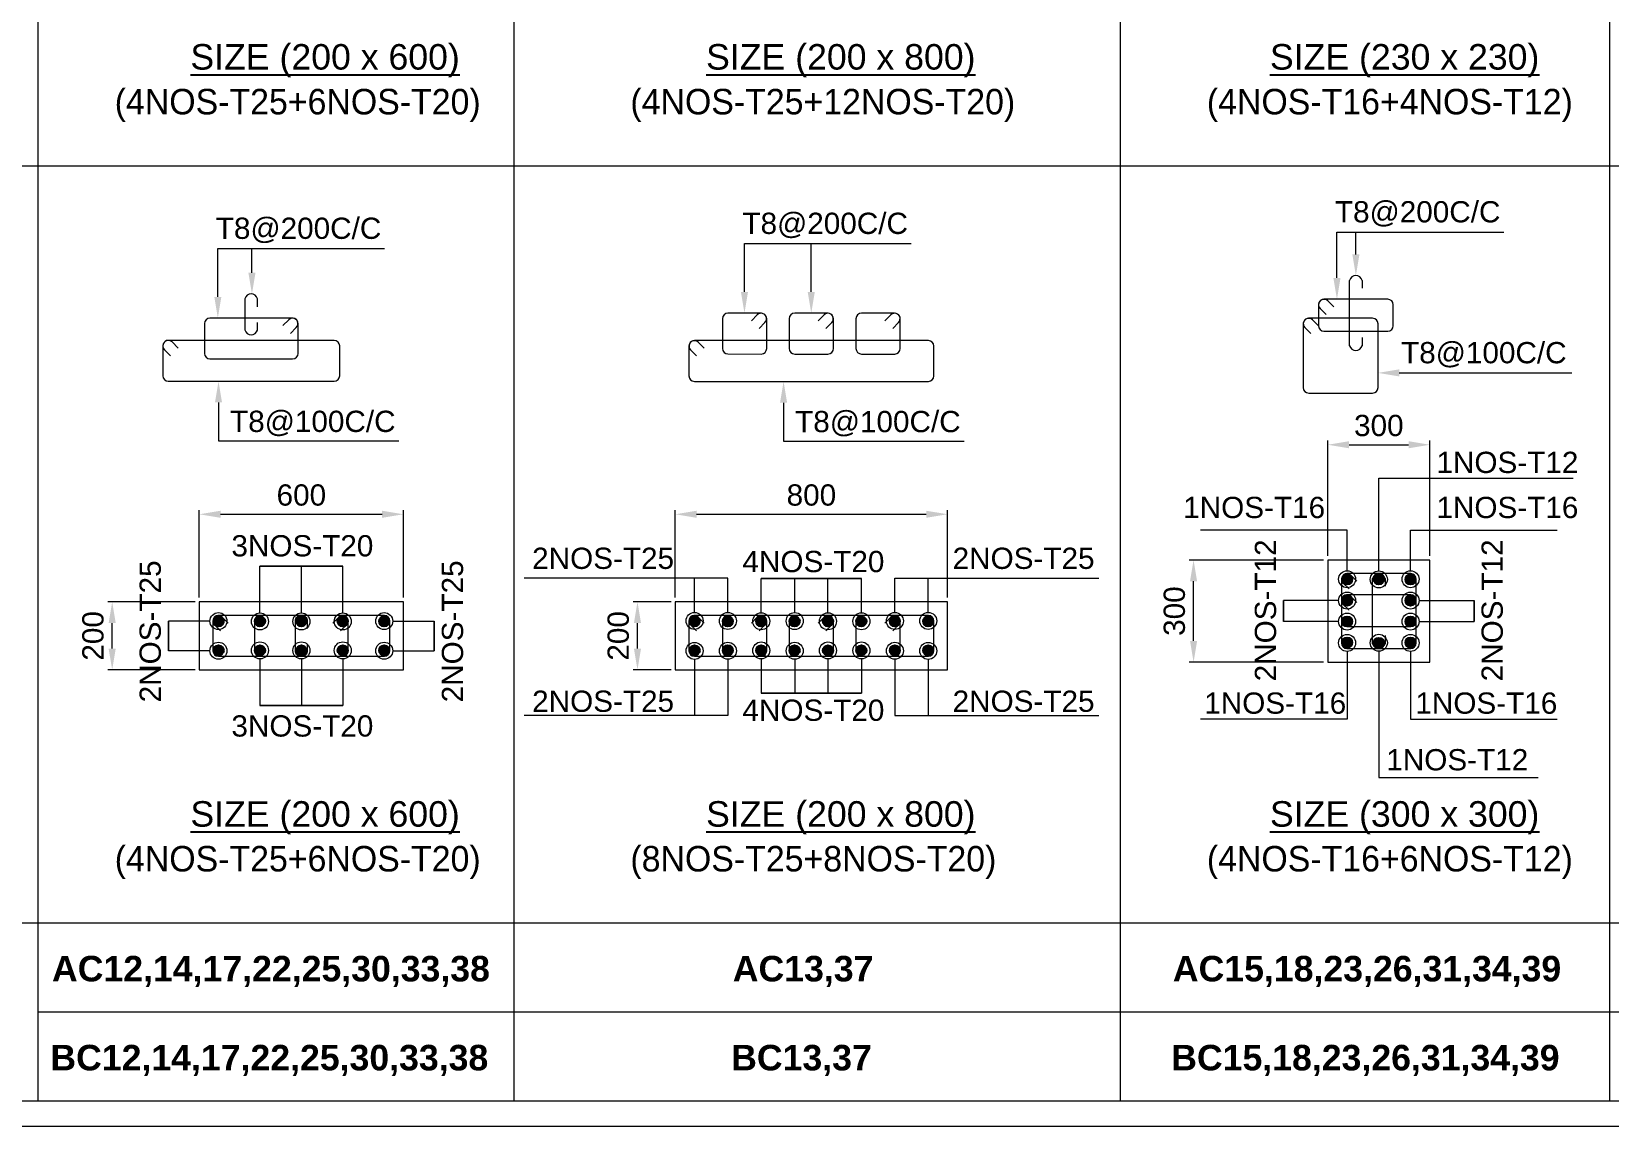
# Model space of a CAD drawing. Header units: metres. Extents: x 21100 to 202285, y -1545145 to -1477211.
# Drawn here: x 137992 to 156544, y -1545145 to -1532269 of the extents above; entities that cross this region are included whole.
import ezdxf

# ---------------------------------------------------------------- set-up
doc = ezdxf.new("R2010")
doc.units = ezdxf.units.M
doc.header["$LTSCALE"] = 15
doc.header["$MEASUREMENT"] = 0
for name, color, linetype, lineweight in [('COLUMN SECTION_ASC', 132, 'Continuous', 9), ('DIMENSION_ASC', 251, 'Continuous', 9), ('LEADER_ASC', 152, 'Continuous', 15), ('SCHEDULED BORDER_ASC', 4, 'Continuous', 18), ('STEEL DIST._ASC', 132, 'Continuous', 25), ('STIRRUPS_ASC', 22, 'Continuous', 5), ('TEXT HEADER_ASC', 7, 'Continuous', 25), ('TEXT SCHEDULE_ASC', 7, 'Continuous', 5), ('TEXT_ASC', 7, 'Continuous', 25), ('VIEWPORT_ASC', 6, 'Continuous', 15)]:
    doc.layers.add(name, color=color, linetype=linetype, lineweight=lineweight)
doc.layers.add('CONC.', color=6, linetype='Continuous')
doc.styles.add('ASC', font='swiss.ttf')
doc.styles.add('ASC_DIMENSION', font='swiss.ttf', dxfattribs={"height": 250})
doc.styles.add('BOLD ASC', font='swissb.ttf', dxfattribs={"height": 300})
doc.styles.add('STANDERD ASC', font='swiss.ttf', dxfattribs={"height": 250})

# ---------------------------------------------------------------- blocks, each defined once
blk = doc.blocks.new('_DotBlank')
at = {"color": 0, "lineweight": -2}
blk.add_line((-0.5, 0), (-1, 0), dxfattribs=at)
blk.add_circle((0, 0), 0.5, dxfattribs=at)

msp = doc.modelspace()

# ---------------------------------------------------------------- hatches: boundary and pattern name
at = {"layer": 'STEEL DIST._ASC'}
h = msp.add_hatch(color=155, dxfattribs=at)
h.dxf.hatch_style = 1
edge = h.paths.add_edge_path()
edge.add_arc((153459.3, -1538712.9), 60, 180, 540)
h = msp.add_hatch(color=155, dxfattribs=at)
h.dxf.hatch_style = 1
edge = h.paths.add_edge_path()
edge.add_arc((153832.2, -1538711.3), 60, 89.99644, 449.99644)
h = msp.add_hatch(color=155, dxfattribs=at)
h.dxf.hatch_style = 1
edge = h.paths.add_edge_path()
edge.add_arc((154205.1, -1538712.9), 60, 0, 360, ccw=False)
h = msp.add_hatch(color=155, dxfattribs=at)
h.dxf.hatch_style = 1
edge = h.paths.add_edge_path()
edge.add_arc((153459.3, -1538960.9), 60, 180, 540)
h = msp.add_hatch(color=155, dxfattribs=at)
h.dxf.hatch_style = 1
edge = h.paths.add_edge_path()
edge.add_arc((154205.1, -1538960.9), 60, 0, 360, ccw=False)
h = msp.add_hatch(color=155, dxfattribs=at)
h.dxf.hatch_style = 1
edge = h.paths.add_edge_path()
edge.add_arc((140191.2, -1539204.6), 60, 180, 540)
h = msp.add_hatch(color=155, dxfattribs=at)
h.dxf.hatch_style = 1
edge = h.paths.add_edge_path()
edge.add_arc((140677.7, -1539204.6), 60, 180, 540)
h = msp.add_hatch(color=155, dxfattribs=at)
h.dxf.hatch_style = 1
edge = h.paths.add_edge_path()
edge.add_arc((141164.1, -1539204.6), 60, 180, 540)
h = msp.add_hatch(color=155, dxfattribs=at)
h.dxf.hatch_style = 1
edge = h.paths.add_edge_path()
edge.add_arc((141650.8, -1539204.6), 60, 180, 540)
h = msp.add_hatch(color=155, dxfattribs=at)
h.dxf.hatch_style = 1
edge = h.paths.add_edge_path()
edge.add_arc((142137, -1539204.6), 60, 0, 360, ccw=False)
h = msp.add_hatch(color=155, dxfattribs=at)
h.dxf.hatch_style = 1
edge = h.paths.add_edge_path()
edge.add_arc((145787.9, -1539204.6), 60, 180, 540)
h = msp.add_hatch(color=155, dxfattribs=at)
h.dxf.hatch_style = 1
edge = h.paths.add_edge_path()
edge.add_arc((146178.1, -1539204.5), 60, 180, 540)
h = msp.add_hatch(color=155, dxfattribs=at)
h.dxf.hatch_style = 1
edge = h.paths.add_edge_path()
edge.add_arc((146570.7, -1539204.6), 60, 180, 540)
h = msp.add_hatch(color=155, dxfattribs=at)
h.dxf.hatch_style = 1
edge = h.paths.add_edge_path()
edge.add_arc((146963.3, -1539204.6), 60, 180, 540)
h = msp.add_hatch(color=155, dxfattribs=at)
h.dxf.hatch_style = 1
edge = h.paths.add_edge_path()
edge.add_arc((147355.9, -1539204.7), 60, 180, 540)
h = msp.add_hatch(color=155, dxfattribs=at)
h.dxf.hatch_style = 1
edge = h.paths.add_edge_path()
edge.add_arc((147748.5, -1539204.6), 60, 180, 540)
h = msp.add_hatch(color=155, dxfattribs=at)
h.dxf.hatch_style = 1
edge = h.paths.add_edge_path()
edge.add_arc((148141.1, -1539204.7), 60, 180, 540)
h = msp.add_hatch(color=155, dxfattribs=at)
h.dxf.hatch_style = 1
edge = h.paths.add_edge_path()
edge.add_arc((148533.7, -1539204.6), 60, 0, 360, ccw=False)
h = msp.add_hatch(color=155, dxfattribs=at)
h.dxf.hatch_style = 1
edge = h.paths.add_edge_path()
edge.add_arc((153459.3, -1539207.3), 60, -180, 180, ccw=False)
h = msp.add_hatch(color=155, dxfattribs=at)
h.dxf.hatch_style = 1
edge = h.paths.add_edge_path()
edge.add_arc((154205.1, -1539207.3), 60, 360, 720)
h = msp.add_hatch(color=155, dxfattribs=at)
h.dxf.hatch_style = 1
edge = h.paths.add_edge_path()
edge.add_arc((153459.3, -1539454.5), 60, -180, 180, ccw=False)
h = msp.add_hatch(color=155, dxfattribs=at)
h.dxf.hatch_style = 1
edge = h.paths.add_edge_path()
edge.add_arc((153832.2, -1539457.1), 60, -90.00356, 269.99644, ccw=False)
h = msp.add_hatch(color=155, dxfattribs=at)
h.dxf.hatch_style = 1
edge = h.paths.add_edge_path()
edge.add_arc((154205.1, -1539454.5), 60, 360, 720)
h = msp.add_hatch(color=155, dxfattribs=at)
h.dxf.hatch_style = 1
edge = h.paths.add_edge_path()
edge.add_arc((140191.2, -1539546.2), 60, -180, 180, ccw=False)
h = msp.add_hatch(color=155, dxfattribs=at)
h.dxf.hatch_style = 1
edge = h.paths.add_edge_path()
edge.add_arc((140677.7, -1539546.2), 60, -180, 180, ccw=False)
h = msp.add_hatch(color=155, dxfattribs=at)
h.dxf.hatch_style = 1
edge = h.paths.add_edge_path()
edge.add_arc((141164.1, -1539546.2), 60, -180, 180, ccw=False)
h = msp.add_hatch(color=155, dxfattribs=at)
h.dxf.hatch_style = 1
edge = h.paths.add_edge_path()
edge.add_arc((141650.8, -1539546.2), 60, -180, 180, ccw=False)
h = msp.add_hatch(color=155, dxfattribs=at)
h.dxf.hatch_style = 1
edge = h.paths.add_edge_path()
edge.add_arc((142137, -1539546.2), 60, 360, 720)
h = msp.add_hatch(color=155, dxfattribs=at)
h.dxf.hatch_style = 1
edge = h.paths.add_edge_path()
edge.add_arc((145787.9, -1539546.2), 60, -180, 180, ccw=False)
h = msp.add_hatch(color=155, dxfattribs=at)
h.dxf.hatch_style = 1
edge = h.paths.add_edge_path()
edge.add_arc((146178.1, -1539546.1), 60, -180, 180, ccw=False)
h = msp.add_hatch(color=155, dxfattribs=at)
h.dxf.hatch_style = 1
edge = h.paths.add_edge_path()
edge.add_arc((146570.7, -1539546.2), 60, -180, 180, ccw=False)
h = msp.add_hatch(color=155, dxfattribs=at)
h.dxf.hatch_style = 1
edge = h.paths.add_edge_path()
edge.add_arc((146963.3, -1539546.2), 60, -180, 180, ccw=False)
h = msp.add_hatch(color=155, dxfattribs=at)
h.dxf.hatch_style = 1
edge = h.paths.add_edge_path()
edge.add_arc((147355.9, -1539546.3), 60, -180, 180, ccw=False)
h = msp.add_hatch(color=155, dxfattribs=at)
h.dxf.hatch_style = 1
edge = h.paths.add_edge_path()
edge.add_arc((147748.5, -1539546.2), 60, -180, 180, ccw=False)
h = msp.add_hatch(color=155, dxfattribs=at)
h.dxf.hatch_style = 1
edge = h.paths.add_edge_path()
edge.add_arc((148141.1, -1539546.2), 60, -180, 180, ccw=False)
h = msp.add_hatch(color=155, dxfattribs=at)
h.dxf.hatch_style = 1
edge = h.paths.add_edge_path()
edge.add_arc((148533.7, -1539546.2), 60, 360, 720)

# ---------------------------------------------------------------- linework, layer by layer
at = {"layer": 'COLUMN SECTION_ASC'}
for p, q in [((153232.2, -1538484.2), (153232.2, -1539684.2)), ((154432.2, -1538484.2), (153232.2, -1538484.2)), ((154432.2, -1539684.2), (154432.2, -1538484.2)), ((139964.1, -1538975.9), (139964.1, -1539775.9)), ((142364.1, -1538975.9), (139964.1, -1538975.9)), ((142364.1, -1539775.9), (142364.1, -1538975.9)), ((145560.8, -1538975.9), (145560.8, -1539775.9)), ((148760.8, -1538975.9), (145560.8, -1538975.9)), ((148760.8, -1539775.9), (148760.8, -1538975.9)), ((139964.1, -1539775.9), (142364.1, -1539775.9)), ((145560.8, -1539775.9), (148760.8, -1539775.9)), ((153232.2, -1539684.2), (154432.2, -1539684.2))]:
    msp.add_line(p, q, dxfattribs=at)
at = {"layer": 'DIMENSION_ASC'}
for p, q in [((153232.2, -1538434.2), (153232.2, -1537078.4)), ((153482.2, -1537128.4), (154182.2, -1537128.4)), ((154432.2, -1538434.2), (154432.2, -1537078.4)), ((139964.1, -1538925.9), (139964.1, -1537895.8)), ((142364.1, -1538925.9), (142364.1, -1537895.8)), ((145560.8, -1538925.9), (145560.8, -1537895.8)), ((148760.8, -1538925.9), (148760.8, -1537895.8)), ((140214.1, -1537945.8), (142114.1, -1537945.8)), ((145810.8, -1537945.8), (148510.8, -1537945.8)), ((153182.2, -1538484.2), (151604.1, -1538484.2)), ((151654.1, -1539434.2), (151654.1, -1538734.2)), ((139914.1, -1538975.9), (138889.9, -1538975.9)), ((145510.8, -1538975.9), (145065.9, -1538975.9)), ((138939.9, -1539525.9), (138939.9, -1539225.9)), ((145115.9, -1539525.9), (145115.9, -1539225.9)), ((139914.1, -1539775.9), (138889.9, -1539775.9)), ((145510.8, -1539775.9), (145065.9, -1539775.9)), ((153182.2, -1539684.2), (151604.1, -1539684.2))]:
    msp.add_line(p, q, dxfattribs=at)
for points in [[(153832.2, -1538511.3), (153832.2, -1537523), (156116.1, -1537523)], [(153459.5, -1538509.2), (153459.5, -1538134.4), (151734.8, -1538134.4)], [(154204.9, -1538509.2), (154204.9, -1538134.4), (155929.6, -1538134.4)], [(140677.7, -1539005.6), (140677.7, -1538555.4), (141515.3, -1538555.4)], [(141650.5, -1539005.6), (141650.5, -1538555.4), (140677.7, -1538555.4)], [(141164.1, -1539005.6), (141164.1, -1538555.4), (141650.5, -1538555.4)], [(145786.9, -1538999.4), (145786.9, -1538698.8), (143781.8, -1538698.8)], [(146179.3, -1539000.8), (146179.3, -1538698.8), (143781.8, -1538698.8)], [(146570.7, -1539004.6), (146570.7, -1538701.7), (147745.4, -1538701.7)], [(147748.5, -1539004.6), (147748.5, -1538701.7), (146570.7, -1538701.7)], [(147355.9, -1539004.7), (147355.9, -1538701.7), (146570.7, -1538701.7)], [(146964.5, -1539000.9), (146964.5, -1538701.7), (147748.5, -1538701.7)], [(148142.3, -1539000.8), (148142.3, -1538698.8), (150539.8, -1538698.8)], [(148534.7, -1538999.4), (148534.7, -1538698.8), (150539.8, -1538698.8)], [(153259.3, -1538960.9), (152712.4, -1538960.9), (152712.4, -1539207.5)], [(153259.3, -1539207.5), (152712.4, -1539207.5), (152712.4, -1538960.9)], [(154405.1, -1538960.9), (154952.1, -1538960.9), (154952.1, -1539207.5)], [(154405.1, -1539207.5), (154952.1, -1539207.5), (154952.1, -1538960.9)], [(139989.7, -1539201.5), (139600.7, -1539201.5), (139600.7, -1539550.3)], [(139989.7, -1539550.3), (139600.7, -1539550.3), (139600.7, -1539201.5)], [(142338.5, -1539201.5), (142727.5, -1539201.5), (142727.5, -1539550.3)], [(142338.5, -1539550.3), (142727.5, -1539550.3), (142727.5, -1539201.5)], [(140677.7, -1539746.2), (140677.7, -1540196.4), (141515.3, -1540196.4)], [(141650.5, -1539746.2), (141650.5, -1540196.4), (140677.7, -1540196.4)], [(141164.1, -1539746.2), (141164.1, -1540196.4), (141650.5, -1540196.4)], [(146179.3, -1539750.8), (146179.3, -1540313.6), (143781.8, -1540313.6)], [(145786.9, -1539752.2), (145786.9, -1540312.9), (143781.8, -1540313.6)], [(147355.9, -1539747.1), (147355.9, -1540050.1), (146570.7, -1540050.1)], [(146570.7, -1539747.2), (146570.7, -1540050.1), (147745.4, -1540050.1)], [(147748.5, -1539747.2), (147748.5, -1540050.1), (146570.7, -1540050.1)], [(146964.5, -1539750.9), (146964.5, -1540050.1), (147748.5, -1540050.1)], [(148142.3, -1539750.8), (148142.3, -1540313.6), (150539.8, -1540313.6)], [(148534.7, -1539752.2), (148534.7, -1540312.9), (150539.8, -1540313.6)], [(153459.5, -1539659.2), (153459.5, -1540355.6), (151734.8, -1540355.6)], [(153832.2, -1539657.1), (153832.2, -1541040.7), (155705.1, -1541040.7)], [(154204.9, -1539659.2), (154204.9, -1540355.6), (155929.6, -1540355.6)]]:
    msp.add_lwpolyline(points, dxfattribs=at)
for points in [[(153482.2, -1537086.7), (153482.2, -1537170), (153232.2, -1537128.4)], [(154182.2, -1537170), (154182.2, -1537086.7), (154432.2, -1537128.4)], [(140214.1, -1537904.2), (140214.1, -1537987.5), (139964.1, -1537945.8)], [(142114.1, -1537987.5), (142114.1, -1537904.2), (142364.1, -1537945.8)], [(145810.8, -1537904.2), (145810.8, -1537987.5), (145560.8, -1537945.8)], [(148510.8, -1537987.5), (148510.8, -1537904.2), (148760.8, -1537945.8)], [(151695.7, -1538734.2), (151612.4, -1538734.2), (151654.1, -1538484.2)], [(138981.5, -1539225.9), (138898.2, -1539225.9), (138939.9, -1538975.9)], [(145157.6, -1539225.9), (145074.2, -1539225.9), (145115.9, -1538975.9)], [(138898.2, -1539525.9), (138981.5, -1539525.9), (138939.9, -1539775.9)], [(145074.2, -1539525.9), (145157.6, -1539525.9), (145115.9, -1539775.9)], [(151612.4, -1539434.2), (151695.7, -1539434.2), (151654.1, -1539684.2)]]:
    msp.add_solid(points, dxfattribs=at)
at = {"layer": 'LEADER_ASC'}
for points in [[(146373.8, -1535331.1), (146373.8, -1534763.3), (148334.4, -1534763.3)], [(147159, -1535331.2), (147159, -1534763.3), (148334.4, -1534763.3)], [(153339.9, -1535167.4), (153339.9, -1534627.6), (155300.5, -1534627.6)], [(153562.4, -1534889.4), (153562.4, -1534627.6), (155300.5, -1534627.6)], [(140182.1, -1535389.2), (140182.1, -1534821.4), (142142.7, -1534821.4)], [(140583.1, -1535105.3), (140583.1, -1534821.4), (142090.4, -1534821.4)], [(154072.8, -1536283.2), (156101.4, -1536283.2)], [(140189.9, -1536631.1), (140189.9, -1537083.3), (142312.1, -1537083.3)], [(146833.7, -1536633.7), (146833.7, -1537085.8), (148955.9, -1537085.8)]]:
    msp.add_lwpolyline(points, dxfattribs=at)
for points in [[(153604, -1534889.4), (153562.3, -1535139.4), (153520.7, -1534889.4)], [(140624.8, -1535105.3), (140583.1, -1535355.3), (140541.5, -1535105.3)], [(153381.6, -1535167.4), (153339.9, -1535417.4), (153298.2, -1535167.4)], [(140223.7, -1535389.2), (140182.1, -1535639.2), (140140.4, -1535389.2)], [(146415.5, -1535331.1), (146373.8, -1535581.1), (146332.1, -1535331.1)], [(147200.7, -1535331.2), (147159, -1535581.2), (147117.3, -1535331.2)], [(154072.8, -1536324.9), (153822.8, -1536283.2), (154072.8, -1536241.5)], [(140148.2, -1536631.1), (140189.9, -1536381.1), (140231.6, -1536631.1)], [(146792.1, -1536633.7), (146833.7, -1536383.7), (146875.4, -1536633.7)]]:
    msp.add_solid(points, dxfattribs=at)
at = {"layer": 'SCHEDULED BORDER_ASC'}
for p, q in [((138064.8, -1516043.6), (138064.8, -1544844.8)), ((143661.5, -1516043.6), (143661.5, -1544844.8)), ((150789.5, -1516043.6), (150789.5, -1544844.8)), ((156543.6, -1516043.6), (156543.6, -1544844.8)), ((134074.4, -1533849.2), (171284, -1533849.2)), ((134074.4, -1542752), (171284, -1542752)), ((138064.8, -1543798.4), (171284, -1543798.4)), ((134074.4, -1544844.8), (171284, -1544844.8)), ((138064.8, -1544844.8), (171284, -1544844.8))]:
    msp.add_line(p, q, dxfattribs=at)
at = {"layer": 'STEEL DIST._ASC'}
for centre in [(153459.3, -1538712.9), (153832.2, -1538711.3), (154205.1, -1538712.9), (153459.3, -1538960.9), (154205.1, -1538960.9), (140191.2, -1539204.6), (140677.7, -1539204.6), (141164.1, -1539204.6), (141650.8, -1539204.6), (142137, -1539204.6), (145787.9, -1539204.6), (146178.1, -1539204.5), (146570.7, -1539204.6), (146963.3, -1539204.6), (147355.9, -1539204.7), (147748.5, -1539204.6), (148141.1, -1539204.7), (148533.7, -1539204.6), (153459.3, -1539207.3), (154205.1, -1539207.3), (153459.3, -1539454.5), (153832.2, -1539457.1), (154205.1, -1539454.5), (140191.2, -1539546.2), (140677.7, -1539546.2), (141164.1, -1539546.2), (141650.8, -1539546.2), (142137, -1539546.2), (145787.9, -1539546.2), (146178.1, -1539546.1), (146570.7, -1539546.2), (146963.3, -1539546.2), (147355.9, -1539546.3), (147748.5, -1539546.2), (148141.1, -1539546.2), (148533.7, -1539546.2)]:
    msp.add_circle(centre, 60, dxfattribs=at)
at = {"layer": 'STIRRUPS_ASC'}
for p, q in [((153488.7, -1535963.5), (153488.8, -1535195.4)), ((153636, -1535195.2), (153636, -1535285.1)), ((140501, -1535410.7), (140501, -1535778.8)), ((140648.3, -1535508), (140648.3, -1535410.9)), ((153122.3, -1535481.4), (153122.3, -1535727.5)), ((153938.4, -1535417.4), (153186.3, -1535417.4)), ((153302.3, -1535506.9), (153231.6, -1535436.2)), ((154002.4, -1535728.5), (154002.4, -1535481.4)), ((141058.9, -1535639.2), (140089.5, -1535639.2)), ((140648.3, -1535779), (140648.3, -1535689.1)), ((141015.1, -1535658.9), (140946.1, -1535727.9)), ((146114.3, -1535646.1), (146114.3, -1535996.1)), ((146568.3, -1535581.2), (146179.3, -1535581.1)), ((146524.5, -1535600.9), (146455.5, -1535669.9)), ((146546, -1535760.4), (146614.2, -1535692.2)), ((146635.4, -1535996.2), (146635.4, -1535646.9)), ((146899.5, -1535646.2), (146899.5, -1535996.2)), ((147353.5, -1535581.3), (146964.5, -1535581.2)), ((147309.7, -1535601), (147240.7, -1535670)), ((147331.2, -1535760.5), (147399.4, -1535692.3)), ((147420.6, -1535996.3), (147420.6, -1535647)), ((147684.7, -1535646.2), (147684.7, -1535996.2)), ((148138.7, -1535581.3), (147749.7, -1535581.2)), ((148094.9, -1535601), (148025.9, -1535670)), ((148116.4, -1535760.5), (148184.6, -1535692.3)), ((148205.8, -1535996.2), (148205.8, -1535647)), ((153758.8, -1535640.9), (153006.7, -1535640.9)), ((153122.7, -1535730.3), (153052, -1535659.6)), ((153141.1, -1535526.7), (153211.8, -1535597.4)), ((140024.5, -1535704.2), (140024.5, -1536054.2)), ((141036.6, -1535818.4), (141104.9, -1535750.2)), ((141126.1, -1536054.2), (141126.1, -1535704.9)), ((152942.7, -1535704.9), (152942.7, -1536455.9)), ((152961.5, -1535750.1), (153032.2, -1535820.8)), ((153187.3, -1535792.5), (153938.4, -1535792.5)), ((153636, -1535866.3), (153636, -1535963.4)), ((153822.8, -1536456.9), (153822.8, -1535704.9)), ((139534.6, -1535965.1), (139534.6, -1536316.1)), ((139553.4, -1536010.4), (139624.1, -1536081.1)), ((141550.6, -1535901.1), (139598.6, -1535901.1)), ((139714.6, -1535990.6), (139643.9, -1535919.9)), ((141614.6, -1536317.1), (141614.6, -1535965.1)), ((145720.8, -1535967.7), (145720.8, -1536318.7)), ((145739.6, -1536013), (145810.3, -1536083.7)), ((148536.8, -1535903.7), (145784.8, -1535903.7)), ((145900.7, -1535993.2), (145830, -1535922.5)), ((146179.3, -1536061.1), (146570.4, -1536061.2)), ((146964.5, -1536061.2), (147355.6, -1536061.3)), ((147749.7, -1536061.2), (148140.8, -1536061.2)), ((148600.8, -1536319.7), (148600.8, -1535967.7)), ((140089.5, -1536119.2), (141061.1, -1536119.2)), ((139599.6, -1536381.1), (141550.6, -1536381.1)), ((145785.8, -1536383.7), (148536.8, -1536383.7)), ((153007.7, -1536520.9), (153758.8, -1536520.9)), ((154208.2, -1538644.2), (153456.2, -1538644.2)), ((153572.1, -1538733.6), (153501.4, -1538662.9)), ((153392.2, -1538708.2), (153392.2, -1539459.2)), ((153410.9, -1538753.4), (153481.6, -1538824.1)), ((153758.6, -1539468.3), (153758.6, -1538700.2)), ((153905.8, -1538700), (153905.8, -1538789.9)), ((154272.2, -1539460.2), (154272.2, -1538708.2)), ((153392.2, -1538956.2), (153392.2, -1539202.3)), ((153410.9, -1539001.5), (153481.6, -1539072.2)), ((154208.2, -1538892.2), (153456.2, -1538892.2)), ((153572.1, -1538981.7), (153501.4, -1538911)), ((154272.2, -1539203.3), (154272.2, -1538956.2)), ((140124.1, -1539199.9), (140124.1, -1539550.9)), ((142140.1, -1539135.9), (140188.1, -1539135.9)), ((140304.1, -1539225.4), (140233.4, -1539154.7)), ((140613.9, -1539200.9), (140613.9, -1539550.9)), ((141648.4, -1539135.9), (140678.9, -1539135.9)), ((141090.5, -1539191.8), (141090.5, -1539559.9)), ((141237.7, -1539289.1), (141237.7, -1539192)), ((141604.6, -1539155.6), (141535.6, -1539224.6)), ((141715.5, -1539550.9), (141715.5, -1539201.6)), ((142204.1, -1539551.9), (142204.1, -1539199.9)), ((145720.8, -1539199.9), (145720.8, -1539550.9)), ((148536.8, -1539135.9), (145784.8, -1539135.9)), ((145900.7, -1539225.4), (145830, -1539154.7)), ((146114.3, -1539200.8), (146114.3, -1539550.8)), ((146568.3, -1539135.9), (146179.3, -1539135.8)), ((146524.5, -1539155.6), (146455.5, -1539224.6)), ((146635.4, -1539550.9), (146635.4, -1539201.6)), ((146899.5, -1539200.9), (146899.5, -1539550.9)), ((147353.5, -1539136), (146964.5, -1539135.9)), ((147309.7, -1539155.7), (147240.7, -1539224.7)), ((147420.6, -1539551), (147420.6, -1539201.7)), ((147684.7, -1539200.9), (147684.7, -1539550.9)), ((148138.7, -1539136), (147749.7, -1539135.9)), ((148094.9, -1539155.7), (148025.9, -1539224.7)), ((148205.8, -1539550.9), (148205.8, -1539201.7)), ((148600.8, -1539551.9), (148600.8, -1539199.9)), ((140142.9, -1539245.2), (140213.6, -1539315.9)), ((141626.1, -1539315.1), (141694.3, -1539246.9)), ((145739.6, -1539245.2), (145810.3, -1539315.9)), ((146546, -1539315.1), (146614.2, -1539246.9)), ((147331.2, -1539315.2), (147399.4, -1539247)), ((148116.4, -1539315.2), (148184.6, -1539247)), ((153457.2, -1539267.3), (154208.2, -1539267.3)), ((153905.8, -1539371), (153905.8, -1539468.2)), ((141237.7, -1539560.1), (141237.7, -1539470.2)), ((153457.2, -1539524.2), (154208.2, -1539524.2)), ((140189.1, -1539615.9), (142140.1, -1539615.9)), ((140678.9, -1539615.9), (141650.5, -1539615.9)), ((145785.8, -1539615.9), (148536.8, -1539615.9)), ((146179.3, -1539615.8), (146570.4, -1539615.9)), ((146964.5, -1539615.9), (147355.6, -1539616)), ((147749.7, -1539615.9), (148140.8, -1539615.9))]:
    msp.add_line(p, q, dxfattribs=at)
for centre, radius, start, end in [((153562.4, -1535215.8), 76.4, 15.61199, 164.50811), ((140574.6, -1535431.2), 76.4, 15.42033, 164.45289), ((153187, -1535483.1), 64.7, 46.45047, 178.54594), ((153188, -1535482.1), 64.7, 91.45406, 223.54953), ((153936.8, -1535483), 65.6, 1.39718, 88.60282), ((140089.5, -1535704.2), 65, 90, 180), ((141061.1, -1535704.9), 65, 360, 135), ((141058.9, -1535704.2), 65, 315, 90), ((146179.3, -1535646.1), 65, 90, 180), ((146570.4, -1535646.9), 65, 360, 135), ((146568.3, -1535646.2), 65, 315, 90), ((146964.5, -1535646.2), 65, 90, 180), ((147355.6, -1535647), 65, 360, 135), ((147353.5, -1535646.3), 65, 315, 90), ((147749.7, -1535646.2), 65, 90, 180), ((148140.8, -1535647), 65, 360, 135), ((148138.7, -1535646.3), 65, 315, 90), ((153007.4, -1535706.5), 64.7, 46.45047, 178.54594), ((153008.3, -1535705.5), 64.7, 91.45406, 223.54953), ((153757.2, -1535706.5), 65.6, 1.39718, 88.60282), ((140574.6, -1535758.4), 76.4, 195.48832, 344.38444), ((153187.3, -1535727.5), 65, 180, 270), ((153936.8, -1535726.9), 65.6, 271.39718, 358.60282), ((139599.3, -1535966.8), 64.7, 46.45047, 178.54594), ((139600.3, -1535965.8), 64.7, 91.45406, 223.54953), ((140089.5, -1536054.2), 65, 180, 270), ((141061.1, -1536054.2), 65, 270, 0), ((141549, -1535966.7), 65.6, 1.39718, 88.60282), ((145785.5, -1535969.4), 64.7, 46.45047, 178.54594), ((145786.4, -1535968.4), 64.7, 91.45406, 223.54953), ((146179.3, -1535996.1), 65, 180, 270), ((146570.4, -1535996.2), 65, 270, 0), ((146964.5, -1535996.2), 65, 180, 270), ((147355.6, -1535996.3), 65, 270, 0), ((147749.7, -1535996.2), 65, 180, 270), ((148140.8, -1535996.2), 65, 270, 0), ((148535.2, -1535969.3), 65.6, 1.39718, 88.60282), ((153562.3, -1535943.1), 76.4, 195.54355, 344.57611), ((139599.6, -1536316.1), 65, 180, 270), ((141549, -1536315.5), 65.6, 271.39718, 358.60282), ((145785.8, -1536318.7), 65, 180, 270), ((148535.2, -1536318.1), 65.6, 271.39718, 358.60282), ((153007.7, -1536455.9), 65, 180, 270), ((153757.2, -1536455.3), 65.6, 271.39718, 358.60282), ((153456.8, -1538709.8), 64.7, 46.45047, 178.54594), ((153457.8, -1538708.9), 64.7, 91.45406, 223.54953), ((153832.2, -1538720.6), 76.4, 15.61199, 164.50811), ((154206.6, -1538709.8), 65.6, 1.39718, 88.60282), ((153456.8, -1538957.9), 64.7, 46.45047, 178.54594), ((153457.8, -1538956.9), 64.7, 91.45406, 223.54953), ((154206.6, -1538957.8), 65.6, 1.39718, 88.60282), ((140188.8, -1539201.6), 64.7, 46.45047, 178.54594), ((140189.7, -1539200.6), 64.7, 91.45406, 223.54953), ((140678.9, -1539200.9), 65, 90, 180), ((141164.1, -1539212.3), 76.4, 15.42033, 164.45289), ((141650.5, -1539201.6), 65, 360, 135), ((141648.4, -1539200.9), 65, 315, 90), ((142138.5, -1539201.5), 65.6, 1.39718, 88.60282), ((145785.5, -1539201.6), 64.7, 46.45047, 178.54594), ((145786.4, -1539200.6), 64.7, 91.45406, 223.54953), ((146179.3, -1539200.8), 65, 90, 180), ((146570.4, -1539201.6), 65, 360, 135), ((146568.3, -1539200.9), 65, 315, 90), ((146964.5, -1539200.9), 65, 90, 180), ((147355.6, -1539201.7), 65, 360, 135), ((147353.5, -1539201), 65, 315, 90), ((147749.7, -1539200.9), 65, 90, 180), ((148140.8, -1539201.7), 65, 360, 135), ((148138.7, -1539201), 65, 315, 90), ((148535.2, -1539201.5), 65.6, 1.39718, 88.60282), ((153457.2, -1539202.3), 65, 180, 270), ((154206.6, -1539201.7), 65.6, 271.39718, 358.60282), ((140189.1, -1539550.9), 65, 180, 270), ((140678.9, -1539550.9), 65, 180, 270), ((141164.1, -1539539.5), 76.4, 195.48832, 344.38444), ((141650.5, -1539550.9), 65, 270, 0), ((142138.5, -1539550.3), 65.6, 271.39718, 358.60282), ((145785.8, -1539550.9), 65, 180, 270), ((146179.3, -1539550.8), 65, 180, 270), ((146570.4, -1539550.9), 65, 270, 0), ((146964.5, -1539550.9), 65, 180, 270), ((147355.6, -1539551), 65, 270, 0), ((147749.7, -1539550.9), 65, 180, 270), ((148140.8, -1539550.9), 65, 270, 0), ((148535.2, -1539550.3), 65.6, 271.39718, 358.60282), ((153457.2, -1539459.2), 65, 180, 270), ((153832.2, -1539447.8), 76.4, 195.54355, 344.57611), ((154206.6, -1539458.6), 65.6, 271.39718, 358.60282)]:
    msp.add_arc(centre, radius, start, end, dxfattribs=at)
at = {"layer": 'VIEWPORT_ASC'}
msp.add_line((202284.6, -1545144.5), (118184.6, -1545144.5), dxfattribs=at)

# ---------------------------------------------------------------- block references
at = {"layer": 'DIMENSION_ASC', "xscale": 200, "yscale": 200, "zscale": 200}
for p, rotation in [((153459.5, -1538709.2), 269.9999999999536), ((153832.2, -1538711.3), 270), ((154204.9, -1538709.2), 269.9999999999884), ((140677.7, -1539205.6), 270), ((141164.1, -1539205.6), 269.9999999999897), ((141650.5, -1539205.6), 269.9999999999897), ((145786.9, -1539199.4), 269.9999999999867), ((146179.3, -1539200.8), 269.9999999999601), ((146570.7, -1539204.6), 270), ((146964.5, -1539200.9), 270), ((147355.9, -1539204.7), 270), ((147748.5, -1539204.6), 270), ((148142.3, -1539200.8), 270.0000000000398), ((148534.7, -1539199.4), 270.0000000000134), ((154205.1, -1538960.9), 180), ((142138.5, -1539201.5), 180), ((154205.1, -1539207.5), 180), ((153459.5, -1539459.2), 89.99999999997024), ((153832.2, -1539457.1), 90), ((154204.9, -1539459.2), 90), ((140677.7, -1539546.2), 90), ((141164.1, -1539546.2), 90.00000000001026), ((141650.5, -1539546.2), 90.00000000001026), ((142138.5, -1539550.3), 180), ((145786.9, -1539552.2), 90), ((146179.3, -1539550.8), 90.00000000001748), ((146570.7, -1539547.2), 90), ((146964.5, -1539550.9), 90), ((147355.9, -1539547.1), 90), ((147748.5, -1539547.2), 90), ((148142.3, -1539550.8), 89.99999999998252), ((148534.7, -1539552.2), 90)]:
    msp.add_blockref('_DotBlank', p, dxfattribs=dict(at, rotation=rotation))
for p in [(153459.3, -1538960.9), (140189.7, -1539201.5), (153459.3, -1539207.5), (140189.7, -1539550.3)]:
    msp.add_blockref('_DotBlank', p, dxfattribs=at)

# ---------------------------------------------------------------- texts
at = {"layer": 'CONC.', "lineweight": -3, "style": 'ASC', "width": 0.95}
for s, p in [('(4NOS-T25+6NOS-T20)', (138969.6, -1533243.5)), ('(4NOS-T25+12NOS-T20)', (145032.7, -1533243.5)), ('(4NOS-T16+4NOS-T12)', (151810.4, -1533243.5)), ('(4NOS-T25+6NOS-T20)', (138969.6, -1542146.2)), ('(8NOS-T25+8NOS-T20)', (145032.7, -1542146.2)), ('(4NOS-T16+6NOS-T12)', (151810.4, -1542146.2))]:
    msp.add_text(s, height=300, dxfattribs=at).set_placement(p)
at = {"layer": 'DIMENSION_ASC', "color": 7, "char_height": 250, "attachment_point": 5, "style": 'ASC_DIMENSION'}
for s, insert in [('\\A1;300', (153832.2, -1536903.4)), ('\\A1;600', (141164.1, -1537720.8)), ('\\A1;800', (147160.8, -1537720.8))]:
    msp.add_mtext(s, dxfattribs=dict(at, insert=insert))
at = {"layer": 'DIMENSION_ASC', "color": 7, "char_height": 250, "attachment_point": 5, "rotation": 90, "style": 'ASC_DIMENSION'}
for s, insert in [('\\A1;300', (151429.1, -1539084.2)), ('\\A1;200', (138714.9, -1539375.9)), ('\\A1;200', (144890.9, -1539375.9))]:
    msp.add_mtext(s, dxfattribs=dict(at, insert=insert))
at = {"layer": 'TEXT HEADER_ASC', "style": 'STANDERD ASC'}
for s, p in [('%%USIZE (200 x 600)', (139859.4, -1532716.8)), ('%%USIZE (200 x 800)', (145922.6, -1532716.8)), ('%%USIZE (230 x 230)', (152552, -1532716.8)), ('%%USIZE (200 x 600)', (139859.4, -1541619.5)), ('%%USIZE (200 x 800)', (145922.6, -1541619.5)), ('%%USIZE (300 x 300)', (152552, -1541619.5))]:
    msp.add_text(s, height=300, dxfattribs=at).set_placement(p)
at = {"layer": 'TEXT SCHEDULE_ASC', "style": 'STANDERD ASC'}
for s, p in [('1NOS-T12', (154509.5, -1537460.6)), ('1NOS-T16', (154509.5, -1537990.7)), ('3NOS-T20', (140341.8, -1538441.4)), ('2NOS-T25', (143877.5, -1538588.4)), ('4NOS-T20', (146350, -1538626.4)), ('2NOS-T25', (148821, -1538588.4)), ('2NOS-T25', (143877.5, -1540269.3)), ('4NOS-T20', (146350, -1540374.9)), ('2NOS-T25', (148821, -1540269.3)), ('1NOS-T16', (154261.8, -1540291.4)), ('3NOS-T20', (140341.8, -1540559.9)), ('1NOS-T12', (153919.9, -1540957.3))]:
    msp.add_text(s, height=250, dxfattribs=at).set_placement(p)
for s, rotation, p in [('1NOS-T16', 360, (151531.8, -1537990.7)), ('2NOS-T12', 90, (152624.3, -1539910.5)), ('2NOS-T12', 90, (155289.7, -1539910.5)), ('2NOS-T25', 90, (139512, -1540157.5)), ('2NOS-T25', 90, (143065.7, -1540157.5)), ('1NOS-T16', 360, (151779.6, -1540291.4))]:
    msp.add_text(s, height=250, rotation=rotation, dxfattribs=at).set_placement(p)
at = {"layer": 'TEXT SCHEDULE_ASC', "color": 1, "style": 'BOLD ASC'}
for s, p in [('AC12,14,17,22,25,30,33,38', (138231.9, -1543438.8)), ('AC13,37', (146236.2, -1543438.8)), ('AC15,18,23,26,31,34,39', (151410.1, -1543438.8)), ('BC12,14,17,22,25,30,33,38', (138212.7, -1544485.2)), ('BC13,37', (146217, -1544485.2)), ('BC15,18,23,26,31,34,39', (151390.9, -1544485.2))]:
    msp.add_text(s, height=300, dxfattribs=at).set_placement(p)
at = {"layer": 'TEXT_ASC', "style": 'STANDERD ASC'}
for s, p in [('T8@200C/C', (146349.9, -1534649.4, 0.3)), ('T8@200C/C', (153315.9, -1534513.7, 0.3)), ('T8@200C/C', (140158.1, -1534707.5, 0.3)), ('T8@100C/C', (154093.7, -1536170.2)), ('T8@100C/C', (140325.8, -1536978.1, 0.3)), ('T8@100C/C', (146969.6, -1536980.6, 0.3))]:
    msp.add_text(s, height=250, dxfattribs=at).set_placement(p)

doc.saveas('drawing.dxf')
